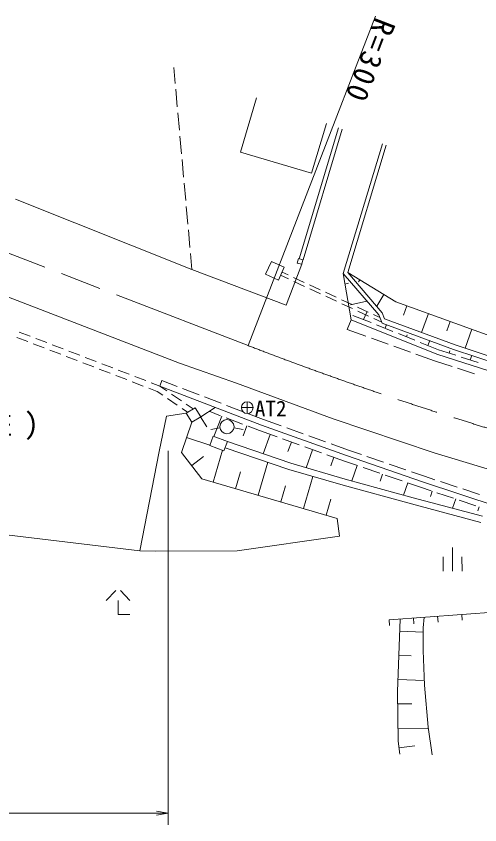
# Model space of a CAD drawing. Units: millimetres at full size, sheet at 1:1000; details may follow other scales. Extents: x 40000 to 680000, y 20000 to 380000.
# Drawn here: x 362812 to 402178, y 243000 to 311707 of the extents above; entities that cross this region are included whole.
import ezdxf
from ezdxf.enums import TextEntityAlignment as Align

# ---------------------------------------------------------------- set-up
doc = ezdxf.new("R2010")
doc.units = ezdxf.units.MM
doc.header["$LTSCALE"] = 1000
doc.linetypes.add('CHAIN', pattern=[18.5, 12, -1.5, 3.5, -1.5])
for name, color, linetype, lineweight in [('M-BGD', 7, 'Continuous', 13), ('M-BMK', 2, 'CHAIN', 13), ('M-STR-HTXT', 7, 'Continuous', 13)]:
    doc.layers.add(name, color=color, linetype=linetype, lineweight=lineweight)
doc.layers.add('M-BMK-HTXT', color=7, linetype='Continuous')
doc.styles.add('ＭＳ ゴシック', font='')
doc.styles.get('ＭＳ ゴシック').set_extended_font_data('MS Gothic')

# ---------------------------------------------------------------- blocks, each defined once
blk = doc.blocks.new('open_arrow')
at = {"color": 0, "linetype": 'Continuous', "lineweight": -2}
blk.add_lwpolyline([(7.5, 1.25), (0, 0), (7.5, -1.25)], dxfattribs=at)

msp = doc.modelspace()

# ---------------------------------------------------------------- linework, layer by layer
at = {"layer": 'M-BGD'}
for p, q in [((376310, 305995), (376187, 307360)), ((376490, 304003), (376355, 305497)), ((381854, 300164), (383221, 304778)), ((376670, 302012), (376535, 303505)), ((387899, 298374), (389151, 302601)), ((386844, 291098), (390166, 302225)), ((390488, 302114), (387170, 291001)), ((376849, 300020), (376715, 301514)), ((390588, 289845), (393907, 300852)), ((394228, 300741), (390968, 289924)), ((381854, 300164), (387899, 298374)), ((377029, 298028), (376894, 299522)), ((377209, 296036), (377074, 297530)), ((362757, 296164), (377737, 290189)), ((377389, 294044), (377254, 295538)), ((377569, 292052), (377434, 293546)), ((377737, 290189), (377614, 291554)), ((384481, 290864), (383987, 289775)), ((385574, 290369), (384481, 290864)), ((386683, 290729), (386787, 291106)), ((387056, 290626), (386683, 290729)), ((386787, 291106), (387160, 291004)), ((387160, 291004), (387056, 290626)), ((385737, 287159), (377737, 290189)), ((385081, 289280), (385574, 290369)), ((385389, 289961), (385906, 289722)), ((387056, 290626), (385737, 287159)), ((383987, 289775), (385081, 289280)), ((385265, 289688), (385928, 289381)), ((386359, 289511), (387267, 289091)), ((393594, 286328), (390588, 289845)), ((391253, 285917), (390588, 289845)), ((390968, 289924), (393888, 286507)), ((395053, 287440), (390968, 289924)), ((391989, 289303), (391887, 289136)), ((359877, 288700), (376670, 282220)), ((386381, 289171), (387289, 288750)), ((387720, 288880), (388628, 288460)), ((390792, 288956), (391025, 289009)), ((387742, 288540), (388650, 288119)), ((389081, 288250), (389989, 287829)), ((389103, 287909), (390010, 287488)), ((394032, 288061), (393420, 287055)), ((390442, 287619), (391349, 287198)), ((390464, 287278), (391371, 286857)), ((391199, 287178), (392595, 287497)), ((404274, 284106), (395053, 287440)), ((391803, 286988), (392710, 286567)), ((391825, 286647), (392732, 286227)), ((392311, 285923), (392571, 286572)), ((395975, 287106), (395685, 286305)), ((390922, 285074), (391253, 285917)), ((398533, 282991), (391253, 285917)), ((392948, 285667), (391402, 286288)), ((393164, 286357), (393681, 286118)), ((393186, 286016), (393848, 285709)), ((393878, 285637), (393594, 286328)), ((393888, 286507), (394093, 285984)), ((394093, 285984), (400074, 283773)), ((397819, 286440), (397235, 284823)), ((394804, 284921), (393412, 285481)), ((399942, 283396), (393878, 285637)), ((394128, 285193), (394251, 285499)), ((399664, 285773), (399369, 284958)), ((364007, 284512), (363074, 284872)), ((390922, 285074), (392512, 284505)), ((396660, 284176), (395268, 284735)), ((395944, 284463), (396016, 284642)), ((401508, 285106), (400923, 283489)), ((363798, 284057), (362865, 284416)), ((365198, 283518), (364265, 283877)), ((365407, 283973), (364474, 284332)), ((366807, 283434), (365874, 283793)), ((392983, 284337), (394395, 283833)), ((398670, 283368), (397124, 283989)), ((397761, 283733), (397925, 284141)), ((400074, 283773), (404772, 282202)), ((366598, 282979), (365665, 283338)), ((368207, 282895), (367273, 283254)), ((394866, 283664), (396279, 283160)), ((400128, 282896), (398670, 283368)), ((399569, 283076), (399636, 283281)), ((404651, 281820), (399942, 283396)), ((367998, 282440), (367065, 282799)), ((369606, 282356), (368673, 282715)), ((396750, 282992), (398340, 282423)), ((398340, 282423), (399817, 281945)), ((405750, 280654), (398533, 282991)), ((402030, 282279), (400603, 282742)), ((401369, 282494), (401493, 282877)), ((369398, 281901), (368465, 282260)), ((370798, 281362), (369864, 281721)), ((371006, 281817), (370073, 282176)), ((376670, 282220), (381512, 280517)), ((400293, 281791), (401720, 281329)), ((372197, 280823), (371264, 281182)), ((372406, 281278), (371473, 281637)), ((373806, 280739), (372873, 281098)), ((373597, 280284), (372664, 280643)), ((375013, 280274), (374272, 280559)), ((375192, 280741), (375013, 280274)), ((376474, 280248), (375192, 280741)), ((381512, 280517), (389727, 277489)), ((374779, 279829), (374064, 280104)), ((375250, 279505), (374779, 279829)), ((375600, 279871), (375013, 280274)), ((375013, 280274), (383650, 276956)), ((378341, 279531), (376941, 280069)), ((376487, 278657), (375662, 279223)), ((376837, 279023), (376013, 279589)), ((380208, 278814), (378808, 279352)), ((377371, 278051), (376900, 278375)), ((377239, 277970), (378003, 278440)), ((377837, 278338), (377250, 278741)), ((378003, 278440), (378478, 277667)), ((378478, 277667), (379710, 278470)), ((382075, 278097), (380675, 278635)), ((382930, 278448), (381930, 278449)), ((382431, 278948), (382429, 277948)), ((375577, 277709), (374960, 274733)), ((377239, 277970), (375577, 277709)), ((377715, 277198), (377239, 277970)), ((378478, 277667), (377715, 277198)), ((378454, 277665), (378991, 276816)), ((380165, 277759), (379193, 278133)), ((380262, 277722), (379598, 275991)), ((382032, 277042), (380632, 277580)), ((383824, 277425), (382542, 277918)), ((377712, 277203), (376857, 274643)), ((382401, 276900), (382078, 276057)), ((383650, 276956), (390860, 274376)), ((385308, 276894), (383824, 277425)), ((389727, 277489), (398305, 274611)), ((380120, 276721), (379333, 276578)), ((381301, 276726), (382089, 276589)), ((383471, 276490), (382499, 276863)), ((384963, 275956), (383471, 276490)), ((387191, 276220), (385779, 276726)), ((377286, 275920), (379262, 275257)), ((379545, 276011), (379250, 275225)), ((380749, 275559), (379545, 276011)), ((380454, 274773), (380749, 275559)), ((380749, 275559), (386119, 273719)), ((384373, 276167), (383784, 274519)), ((386846, 275282), (385433, 275787)), ((386179, 275520), (385888, 274709)), ((389074, 275546), (387662, 276052)), ((379250, 275225), (380454, 274773)), ((380556, 275044), (385953, 273194)), ((388729, 274607), (387316, 275113)), ((387984, 274874), (387433, 273337)), ((391028, 274846), (389545, 275378)), ((392121, 274469), (391028, 274846)), ((374960, 274733), (373308, 266285)), ((376857, 274643), (378569, 272392)), ((377713, 273517), (378719, 274282)), ((379528, 272113), (380318, 274825)), ((390691, 273905), (389199, 274439)), ((389789, 274228), (389534, 273515)), ((390860, 274376), (397304, 272150)), ((394012, 273816), (392594, 274306)), ((398305, 274611), (405554, 272397)), ((383365, 270996), (384182, 273801)), ((386119, 273719), (390738, 272378)), ((391790, 273526), (390691, 273905)), ((391766, 273534), (391313, 272220)), ((395902, 273163), (394484, 273653)), ((381446, 271554), (381868, 273002)), ((385953, 273194), (390588, 271848)), ((393680, 272873), (392262, 273362)), ((393916, 272791), (393714, 272205)), ((397468, 272623), (396375, 273000)), ((378569, 272392), (390079, 269040)), ((387201, 269878), (387994, 272601)), ((390738, 272378), (396531, 270793)), ((395571, 272220), (394153, 272710)), ((397304, 272150), (405272, 269504)), ((398364, 272325), (397468, 272623)), ((400262, 271695), (398839, 272167)), ((385283, 270437), (385679, 271798)), ((390588, 271848), (396387, 270262)), ((396066, 272049), (395710, 271017)), ((397141, 271678), (396043, 272057)), ((398043, 271378), (397141, 271678)), ((402160, 271064), (400737, 271537)), ((396531, 270793), (402407, 269217)), ((398138, 271347), (397988, 270894)), ((399941, 270747), (398518, 271220)), ((389120, 269319), (389516, 270682)), ((396387, 270262), (402273, 268684)), ((400131, 270684), (399870, 269898)), ((401839, 270117), (400416, 270590)), ((402124, 270022), (402013, 269688)), ((373308, 266285), (350762, 268975)), ((390079, 269040), (390257, 267537)), ((390257, 267537), (381570, 266270)), ((373308, 266285), (374619, 266246)), ((381570, 266270), (374619, 266246)), ((399861, 266562), (399865, 264562)), ((399062, 265760), (399065, 264560)), ((400662, 265763), (400665, 264563)), ((371260, 262903), (370460, 262063)), ((371660, 262902), (372460, 262061)), ((371460, 262062), (371458, 260862)), ((410601, 261613), (394483, 260430)), ((371458, 260862), (372458, 260861)), ((394483, 260430), (394520, 259931)), ((395427, 260473), (395200, 254335)), ((396537, 260580), (396574, 260082)), ((397448, 260638), (397374, 259739)), ((398591, 260731), (398627, 260232)), ((400645, 260882), (400681, 260383)), ((397374, 259739), (397354, 257811)), ((395390, 259450), (397370, 259377)), ((397354, 257811), (397479, 254874)), ((395314, 257404), (396344, 257366)), ((395238, 255358), (397462, 255276)), ((395200, 254335), (395247, 250108)), ((397479, 254874), (397796, 251298)), ((395212, 253279), (396415, 253292)), ((395235, 251165), (397811, 251193)), ((397796, 251298), (398126, 248948)), ((395247, 250108), (395377, 248998)), ((395312, 249553), (396654, 249711))]:
    msp.add_line(p, q, dxfattribs=at)
for centre, radius in [((382430, 278448), 500), ((380710, 276829), 600)]:
    msp.add_circle(centre, radius, dxfattribs=at)
at = {"layer": 'M-BMK'}
msp.add_line((382512, 283718), (334594, 302206), dxfattribs=at)
msp.add_arc((490504, 563606), 300000, 248.90137, 267.69678, dxfattribs=at)
at = {"layer": 'M-STR-HTXT'}
for p, q in [((382512, 283718), (393311, 311707)), ((375730, 274783), (375730, 243000)), ((265607, 244000), (375730, 244000))]:
    msp.add_line(p, q, dxfattribs=at)

# ---------------------------------------------------------------- block references
at = {"layer": 'M-STR-HTXT', "xscale": 133, "yscale": 133, "rotation": 180}
msp.add_blockref('open_arrow', (375730, 244000), dxfattribs=at)

# ---------------------------------------------------------------- texts
at = {"layer": 'M-BGD', "style": 'ＭＳ ゴシック'}
msp.add_text('AT2', height=1320, dxfattribs=at).set_placement((383072, 277311), align=Align.BOTTOM_LEFT)
at = {"layer": 'M-BMK-HTXT', "insert": (358201, 275690), "char_height": 1833, "attachment_point": 7, "style": 'ＭＳ ゴシック'}
msp.add_mtext('\\T1.41;(駐)', dxfattribs=at)
at = {"layer": 'M-STR-HTXT', "insert": (393325, 311705), "char_height": 1833, "attachment_point": 7, "rotation": 249, "style": 'ＭＳ ゴシック'}
msp.add_mtext('\\T1.2;R=300', dxfattribs=at)

doc.saveas('drawing.dxf')
